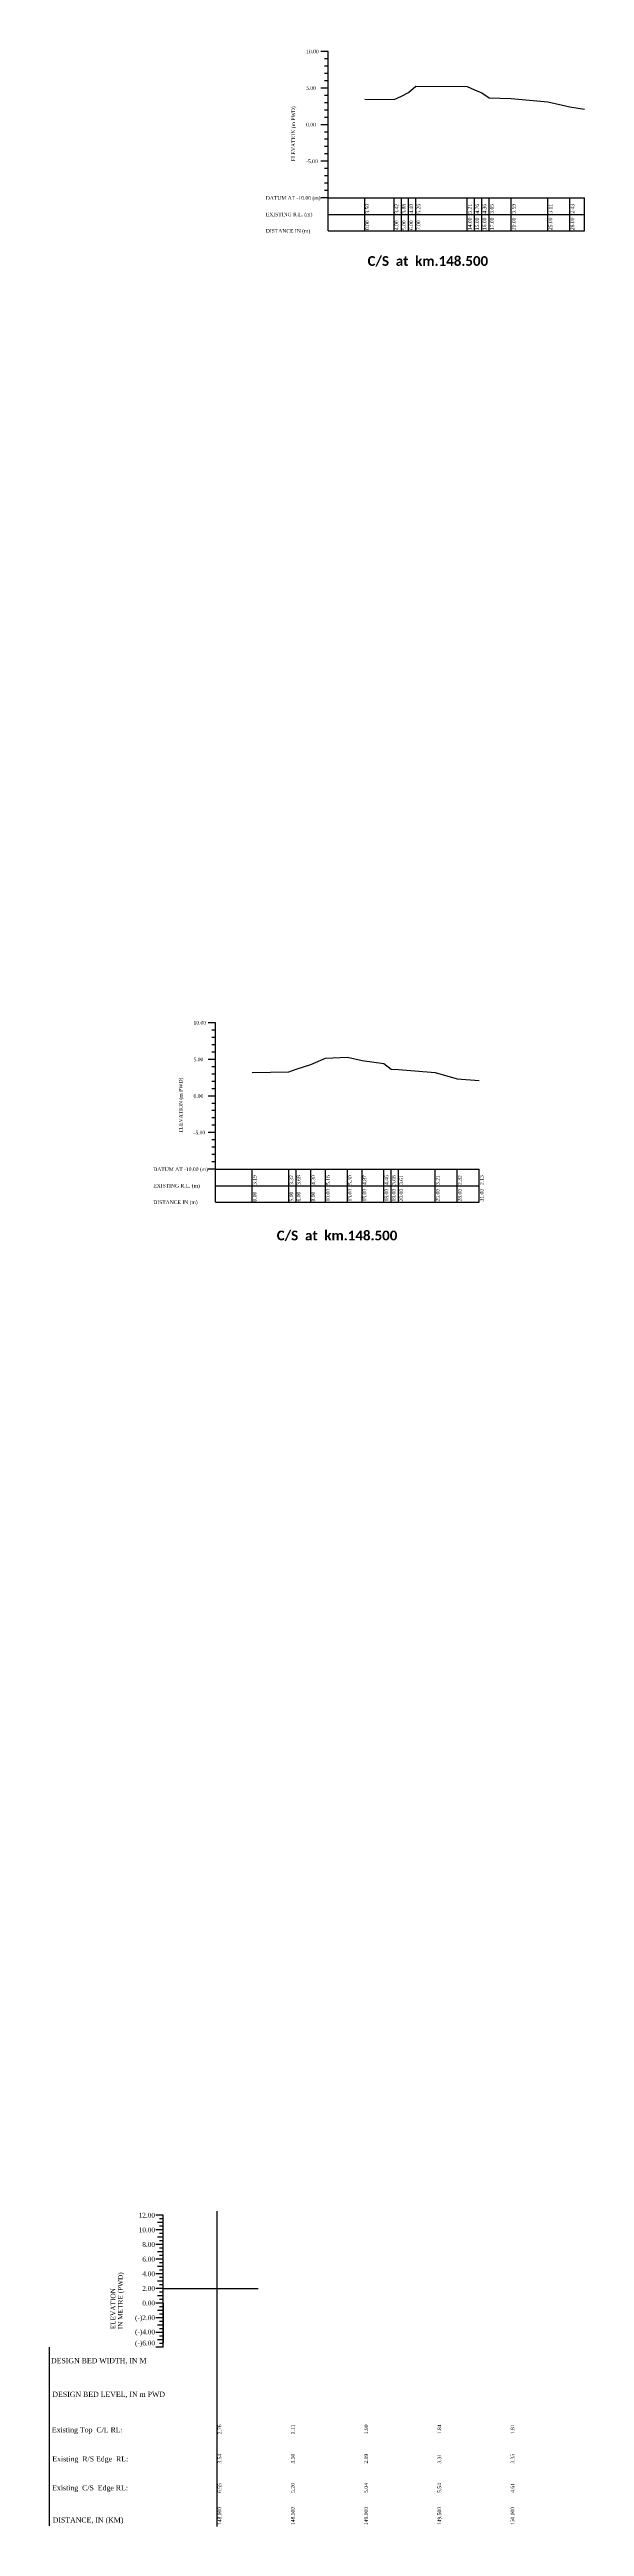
# Model space of a CAD drawing. Header units: metres. Extents: x -148477 to 168932, y -55673 to -2736.
# Drawn here: x 76054.1 to 76127.1, y -28297.1 to -27958.9 of the extents above; entities that cross this region are included whole.
import ezdxf
from ezdxf.enums import TextEntityAlignment as Align

# ---------------------------------------------------------------- set-up
doc = ezdxf.new("R2010")
doc.units = ezdxf.units.M
doc.styles.add('liza', font='times.ttf', dxfattribs={"height": 2})
doc.styles.get("Standard").update_dxf_attribs({"font": 'times.ttf'})

msp = doc.modelspace()

# ---------------------------------------------------------------- linework, layer by layer
at = {"color": 6, "linetype": 'Continuous', "lineweight": -3, "ltscale": 0.5}
for p, q in [((76092.084, -27959.1695), (76091.084, -27959.1695)), ((76092.084, -27960.1695), (76091.584, -27960.1695)), ((76092.084, -27961.1695), (76091.584, -27961.1695)), ((76092.084, -27983.6695), (76092.084, -27959.1695)), ((76092.084, -27964.1695), (76091.084, -27964.1695)), ((76092.084, -27962.1695), (76091.584, -27962.1695)), ((76092.084, -27963.1695), (76091.584, -27963.1695)), ((76092.084, -27965.1695), (76091.584, -27965.1695)), ((76101.084, -27965.7505), (76102.084, -27965.2925)), ((76102.084, -27965.2925), (76103.084, -27964.7705)), ((76103.084, -27964.7705), (76104.084, -27963.9105)), ((76104.084, -27963.9105), (76111.084, -27963.9605)), ((76111.084, -27963.9605), (76112.084, -27964.4105)), ((76112.084, -27964.4105), (76113.084, -27964.8105)), ((76113.084, -27964.8105), (76114.084, -27965.5205)), ((76092.084, -27966.1695), (76091.584, -27966.1695)), ((76092.084, -27967.1695), (76091.584, -27967.1695)), ((76092.084, -27968.1695), (76091.584, -27968.1695)), ((76097.084, -27965.6705), (76101.084, -27965.7505)), ((76114.084, -27965.5205), (76117.084, -27965.5805)), ((76117.084, -27965.5805), (76122.084, -27966.0605)), ((76122.084, -27966.0605), (76125.084, -27966.7445)), ((76125.084, -27966.7445), (76127.084, -27967.0565)), ((76092.084, -27969.1695), (76091.084, -27969.1695)), ((76092.084, -27970.1695), (76091.584, -27970.1695)), ((76092.084, -27971.1695), (76091.584, -27971.1695)), ((76092.084, -27972.1695), (76091.584, -27972.1695)), ((76092.084, -27974.1695), (76091.084, -27974.1695)), ((76092.084, -27973.1695), (76091.584, -27973.1695)), ((76092.084, -27975.1695), (76091.584, -27975.1695)), ((76092.084, -27976.1695), (76091.584, -27976.1695)), ((76092.084, -27977.1695), (76091.584, -27977.1695)), ((76092.084, -27978.1695), (76091.584, -27978.1695)), ((76092.084, -27979.1695), (76091.084, -27979.1695)), ((76092.084, -27979.1695), (76127.084, -27979.1695)), ((76092.084, -27981.4195), (76127.084, -27981.4195)), ((76097.084, -27983.6695), (76097.084, -27979.1695)), ((76101.084, -27983.6695), (76101.084, -27979.1695)), ((76102.084, -27983.6695), (76102.084, -27979.1695)), ((76103.084, -27983.6695), (76103.084, -27979.1695)), ((76104.084, -27983.6695), (76104.084, -27979.1695)), ((76111.084, -27983.6695), (76111.084, -27979.1695)), ((76112.084, -27983.6695), (76112.084, -27979.1695)), ((76113.084, -27983.6695), (76113.084, -27979.1695)), ((76114.084, -27983.6695), (76114.084, -27979.1695)), ((76117.084, -27983.6695), (76117.084, -27979.1695)), ((76122.084, -27983.6695), (76122.084, -27979.1695)), ((76125.084, -27983.6695), (76125.084, -27979.1695)), ((76127.084, -27983.6695), (76127.084, -27979.1695)), ((76092.084, -27983.6695), (76127.084, -27983.6695)), ((76076.7163, -28091.7786), (76075.7163, -28091.7786)), ((76076.7163, -28092.7786), (76076.2163, -28092.7786)), ((76076.7163, -28093.7786), (76076.2163, -28093.7786)), ((76076.7163, -28116.2786), (76076.7163, -28091.7786)), ((76076.7163, -28096.7786), (76075.7163, -28096.7786)), ((76076.7163, -28094.7786), (76076.2163, -28094.7786)), ((76076.7163, -28095.7786), (76076.2163, -28095.7786)), ((76089.7163, -28097.4796), (76091.7163, -28096.6226)), ((76091.7163, -28096.6226), (76094.7163, -28096.4736)), ((76094.7163, -28096.4736), (76096.7163, -28096.9096)), ((76096.7163, -28096.9096), (76099.7163, -28097.3196)), ((76099.7163, -28097.3196), (76100.7163, -28098.0966)), ((76076.7163, -28097.7786), (76076.2163, -28097.7786)), ((76076.7163, -28098.7786), (76076.2163, -28098.7786)), ((76076.7163, -28099.7786), (76076.2163, -28099.7786)), ((76081.7163, -28098.5866), (76086.7163, -28098.4566)), ((76086.7163, -28098.4566), (76087.7163, -28098.1036)), ((76087.7163, -28098.1036), (76089.7163, -28097.4796)), ((76100.7163, -28098.0966), (76101.7163, -28098.1696)), ((76101.7163, -28098.1696), (76106.7163, -28098.5696)), ((76106.7163, -28098.5696), (76109.7163, -28099.4536)), ((76109.7163, -28099.4536), (76112.7163, -28099.6466)), ((76076.7163, -28101.7786), (76075.7163, -28101.7786)), ((76076.7163, -28100.7786), (76076.2163, -28100.7786)), ((76076.7163, -28102.7786), (76076.2163, -28102.7786)), ((76076.7163, -28103.7786), (76076.2163, -28103.7786)), ((76076.7163, -28106.7786), (76075.7163, -28106.7786)), ((76076.7163, -28104.7786), (76076.2163, -28104.7786)), ((76076.7163, -28105.7786), (76076.2163, -28105.7786)), ((76076.7163, -28107.7786), (76076.2163, -28107.7786)), ((76076.7163, -28108.7786), (76076.2163, -28108.7786)), ((76076.7163, -28109.7786), (76076.2163, -28109.7786)), ((76076.7163, -28110.7786), (76076.2163, -28110.7786)), ((76076.7163, -28111.7786), (76075.7163, -28111.7786)), ((76076.7163, -28111.7786), (76112.7163, -28111.7786)), ((76076.7163, -28114.0286), (76112.7163, -28114.0286)), ((76081.7163, -28116.2786), (76081.7163, -28111.7786)), ((76086.7163, -28116.2786), (76086.7163, -28111.7786)), ((76087.7163, -28116.2786), (76087.7163, -28111.7786)), ((76089.7163, -28116.2786), (76089.7163, -28111.7786)), ((76091.7163, -28116.2786), (76091.7163, -28111.7786)), ((76094.7163, -28116.2786), (76094.7163, -28111.7786)), ((76096.7163, -28116.2786), (76096.7163, -28111.7786)), ((76099.7163, -28116.2786), (76099.7163, -28111.7786)), ((76100.7163, -28116.2786), (76100.7163, -28111.7786)), ((76101.7163, -28116.2786), (76101.7163, -28111.7786)), ((76106.7163, -28116.2786), (76106.7163, -28111.7786)), ((76109.7163, -28116.2786), (76109.7163, -28111.7786)), ((76112.7163, -28116.2786), (76112.7163, -28111.7786)), ((76076.7163, -28116.2786), (76112.7163, -28116.2786)), ((76076.9194, -28297.0672), (76076.9194, -28254.0081)), ((76069.5562, -28264.5773), (76082.5287, -28264.5773))]:
    msp.add_line(p, q, dxfattribs=at)
at = {"color": 0, "lineweight": 30}
for p, q in [((76069.5562, -28254.5773), (76068.5562, -28254.5773)), ((76069.5562, -28255.5773), (76068.8062, -28255.5773)), ((76069.5562, -28255.0773), (76069.0562, -28255.0773)), ((76069.5562, -28256.0773), (76069.0562, -28256.0773)), ((76069.5562, -28272.5773), (76069.5562, -28254.5773)), ((76069.5562, -28256.5773), (76068.5562, -28256.5773)), ((76069.5562, -28256.5773), (76068.5562, -28256.5773)), ((76069.5562, -28256.5773), (76068.5562, -28256.5773)), ((76069.5562, -28258.5773), (76068.5562, -28258.5773)), ((76069.5562, -28258.5773), (76068.5562, -28258.5773)), ((76069.5562, -28257.5773), (76068.8062, -28257.5773)), ((76069.5562, -28259.5773), (76068.8062, -28259.5773)), ((76069.5562, -28259.5773), (76068.8062, -28259.5773)), ((76069.5562, -28257.0773), (76069.0562, -28257.0773)), ((76069.5562, -28258.0773), (76069.0562, -28258.0773)), ((76069.5562, -28259.0773), (76069.0562, -28259.0773)), ((76069.5562, -28259.0773), (76069.0562, -28259.0773)), ((76069.5562, -28260.5773), (76068.5562, -28260.5773)), ((76069.5562, -28262.5773), (76068.5562, -28262.5773)), ((76069.5562, -28261.5773), (76068.8062, -28261.5773)), ((76069.5562, -28260.0773), (76069.0562, -28260.0773)), ((76069.5562, -28261.0773), (76069.0562, -28261.0773)), ((76069.5562, -28262.0773), (76069.0562, -28262.0773)), ((76069.5562, -28264.5773), (76068.5562, -28264.5773)), ((76069.5562, -28263.5773), (76068.8062, -28263.5773)), ((76069.5562, -28265.5773), (76068.8062, -28265.5773)), ((76069.5562, -28263.0773), (76069.0562, -28263.0773)), ((76069.5562, -28264.0773), (76069.0562, -28264.0773)), ((76069.5562, -28265.0773), (76069.0562, -28265.0773)), ((76069.5562, -28266.0773), (76069.0562, -28266.0773)), ((76069.5562, -28266.5773), (76068.5562, -28266.5773)), ((76069.5562, -28268.5773), (76068.5562, -28268.5773)), ((76069.5562, -28267.5773), (76068.8062, -28267.5773)), ((76069.5562, -28269.5773), (76068.8062, -28269.5773)), ((76069.5562, -28267.0773), (76069.0562, -28267.0773)), ((76069.5562, -28268.0773), (76069.0562, -28268.0773)), ((76069.5562, -28269.0773), (76069.0562, -28269.0773)), ((76069.5562, -28270.5773), (76068.5562, -28270.5773)), ((76069.5562, -28272.5773), (76068.5562, -28272.5773)), ((76069.5562, -28271.5773), (76068.8062, -28271.5773)), ((76069.5562, -28270.0773), (76069.0562, -28270.0773)), ((76069.5562, -28271.0773), (76069.0562, -28271.0773)), ((76069.5562, -28272.0773), (76069.0562, -28272.0773))]:
    msp.add_line(p, q, dxfattribs=at)
at = {"lineweight": 30}
for p, q in [((76069.5562, -28266.5773), (76069.5562, -28272.0073)), ((76054.0562, -28296.9773), (76054.0562, -28272.5773))]:
    msp.add_line(p, q, dxfattribs=at)
at = {"color": 0, "lineweight": 30}
msp.add_lwpolyline([(76064.5562, -28270.2773, 0, 0, 0), (76064.5562, -28262.5307, 0.2767, 0, 0), (76064.5562, -28261.9773, 0, 0, 0)], format="xyseb", dxfattribs=at)

# ---------------------------------------------------------------- texts
for s, p in [('12.00', (76068.4562, -28254.9023)), ('10.00', (76068.4562, -28256.9023)), ('8.00', (76068.4562, -28258.9023)), ('4.00', (76068.4562, -28262.9023)), ('6.00', (76068.4562, -28260.9023)), ('0.00', (76068.4562, -28266.9023)), ('2.00', (76068.4562, -28264.9023)), ('(-)2.00', (76068.4562, -28268.9023)), ('(-)4.00', (76068.4562, -28270.8273)), ('(-)6.00', (76068.4562, -28272.3617))]:
    msp.add_text(s, height=0.65, dxfattribs=at).set_placement(p, align=Align.RIGHT)
for s, p in [('IN METRE (PWD)', (76064.0562, -28270.1473)), ('ELEVATION', (76063.0562, -28270.1473))]:
    msp.add_text(s, height=0.65, rotation=90, dxfattribs=at).set_placement(p)
at = {"color": 6, "linetype": 'Continuous', "lineweight": -3, "ltscale": 0.5, "char_height": 0.5, "attachment_point": 1, "style": 'liza'}
for s, insert, width in [('10.00', (76089.084, -27958.9195), 2), ('5.00', (76089.084, -27963.9195), 2), ('0.00', (76089.084, -27968.9195), 2), ('-5.00', (76089.084, -27973.9195), 2), ('DATUM AT -10.00 (m)', (76083.584, -27978.9195), 7.5), ('EXISTING R.L. (m)', (76083.584, -27981.1695), 7.5), ('DISTANCE IN (m)', (76083.584, -27983.4195), 7.5), ('10.00', (76073.7163, -28091.5286), 2), ('5.00', (76073.7163, -28096.5286), 2), ('0.00', (76073.7163, -28101.5286), 2), ('-5.00', (76073.7163, -28106.5286), 2), ('DATUM AT -10.00 (m)', (76068.2163, -28111.5286), 7.5), ('EXISTING R.L. (m)', (76068.2163, -28113.7786), 7.5), ('DISTANCE IN (m)', (76068.2163, -28116.0286), 7.5)]:
    msp.add_mtext(s, dxfattribs=dict(at, insert=insert, width=width))
at = {"color": 6, "linetype": 'Continuous', "lineweight": -3, "ltscale": 0.5, "char_height": 0.5, "attachment_point": 1, "rotation": 90, "style": 'liza'}
for s, insert, width in [('ELEVATION (m PWD)', (76087.084, -27974.1695), 10), ('3.50', (76097.184, -27981.3195), 2.15), ('0.00', (76097.184, -27983.5695), 2.15), ('4.00', (76101.184, -27983.5695), 2.15), ('3.42', (76101.184, -27981.3195), 2.15), ('3.88', (76102.184, -27981.3195), 2.15), ('5.00', (76102.184, -27983.5695), 2.15), ('4.40', (76103.184, -27981.3195), 2.15), ('6.00', (76103.184, -27983.5695), 2.15), ('7.00', (76104.184, -27983.5695), 2.15), ('5.26', (76104.184, -27981.3195), 2.15), ('14.00', (76111.184, -27983.5695), 2.15), ('5.21', (76111.184, -27981.3195), 2.15), ('15.00', (76112.184, -27983.5695), 2.15), ('4.76', (76112.184, -27981.3195), 2.15), ('16.00', (76113.184, -27983.5695), 2.15), ('4.36', (76113.184, -27981.3195), 2.15), ('17.00', (76114.184, -27983.5695), 2.15), ('3.65', (76114.184, -27981.3195), 2.15), ('20.00', (76117.184, -27983.5695), 2.15), ('3.59', (76117.184, -27981.3195), 2.15), ('25.00', (76122.184, -27983.5695), 2.15), ('3.11', (76122.184, -27981.3195), 2.15), ('28.00', (76125.184, -27983.5695), 2.15), ('2.43', (76125.184, -27981.3195), 2.15), ('ELEVATION (m PWD)', (76071.7163, -28106.7786), 10), ('3.19', (76081.8163, -28113.9286), 2.15), ('3.32', (76086.8163, -28113.9286), 2.15), ('3.68', (76087.8163, -28113.9286), 2.15), ('4.30', (76089.8163, -28113.9286), 2.15), ('5.16', (76091.8163, -28113.9286), 2.15), ('5.30', (76094.8163, -28113.9286), 2.15), ('4.87', (76096.8163, -28113.9286), 2.15), ('4.46', (76099.8163, -28113.9286), 2.15), ('3.68', (76100.8163, -28113.9286), 2.15), ('3.61', (76101.8163, -28113.9286), 2.15), ('3.21', (76106.8163, -28113.9286), 2.15), ('2.32', (76109.8163, -28113.9286), 2.15), ('2.13', (76112.8163, -28113.9286), 2.15), ('0.00', (76081.8163, -28116.1786), 2.15), ('5.00', (76086.8163, -28116.1786), 2.15), ('6.00', (76087.8163, -28116.1786), 2.15), ('8.00', (76089.8163, -28116.1786), 2.15), ('10.00', (76091.8163, -28116.1786), 2.15), ('13.00', (76094.8163, -28116.1786), 2.15), ('15.00', (76096.8163, -28116.1786), 2.15), ('18.00', (76099.8163, -28116.1786), 2.15), ('19.00', (76100.8163, -28116.1786), 2.15), ('20.00', (76101.8163, -28116.1786), 2.15), ('25.00', (76106.8163, -28116.1786), 2.15), ('28.00', (76109.8163, -28116.1786), 2.15), ('31.00', (76112.8163, -28116.1786), 2.15), ('2.76', (76077.0194, -28284.4773), 2.15), ('2.11', (76087.0194, -28284.4773), 2.15), ('1.90', (76097.0194, -28284.4773), 2.15), ('1.84', (76107.0194, -28284.4773), 2.15), ('1.81', (76117.0194, -28284.4773), 2.15), ('3.54', (76077.0194, -28288.4773), 2.15), ('3.50', (76087.0194, -28288.4773), 2.15), ('2.09', (76097.0194, -28288.4773), 2.15), ('3.31', (76107.0194, -28288.4773), 2.15), ('3.35', (76117.0194, -28288.4773), 2.15), ('6.55', (76077.0194, -28292.4773), 2.15), ('5.20', (76087.0194, -28292.4773), 2.15), ('5.04', (76097.0194, -28292.4773), 2.15), ('5.54', (76107.0194, -28292.4773), 2.15), ('4.61', (76117.0194, -28292.4773), 2.15), ('148.000', (76077.0194, -28296.8773), 2.15), ('148.500', (76087.0194, -28296.8773), 2.15), ('149.000', (76097.0194, -28296.8773), 2.15), ('149.500', (76107.0194, -28296.8773), 2.15), ('150.000', (76117.0194, -28296.8773), 2.15)]:
    msp.add_mtext(s, dxfattribs=dict(at, insert=insert, width=width))
at = {"color": 0, "linetype": 'ByBlock', "lineweight": 30, "char_height": 1.326841, "width": 81.781813, "attachment_point": 1}
for insert in [(76097.4733, -27987.1164), (76085.0766, -28120.1551)]:
    msp.add_mtext('{\\fCalibri|b1|i0|c0|p34;\\C256;C/S  at  km.148.500}', dxfattribs=dict(at, insert=insert))
at = {"color": 0, "lineweight": 30, "char_height": 0.7, "attachment_point": 1}
for s, insert in [('DESIGN BED WIDTH, IN M', (76054.254, -28274.0832)), ('DESIGN BED LEVEL, IN m PWD', (76054.4447, -28278.6716)), ('{\\C256;Existing Top  C/L RL:}', (76054.374, -28283.5202)), ('{\\C256;Existing  R/S Edge  RL:}', (76054.4289, -28287.4951)), ('{\\C256;Existing  C/S  Edge RL:}', (76054.4061, -28291.4448)), ('DISTANCE, IN (KM)', (76054.4844, -28295.8379))]:
    msp.add_mtext(s, dxfattribs=dict(at, insert=insert))

doc.saveas('drawing.dxf')
